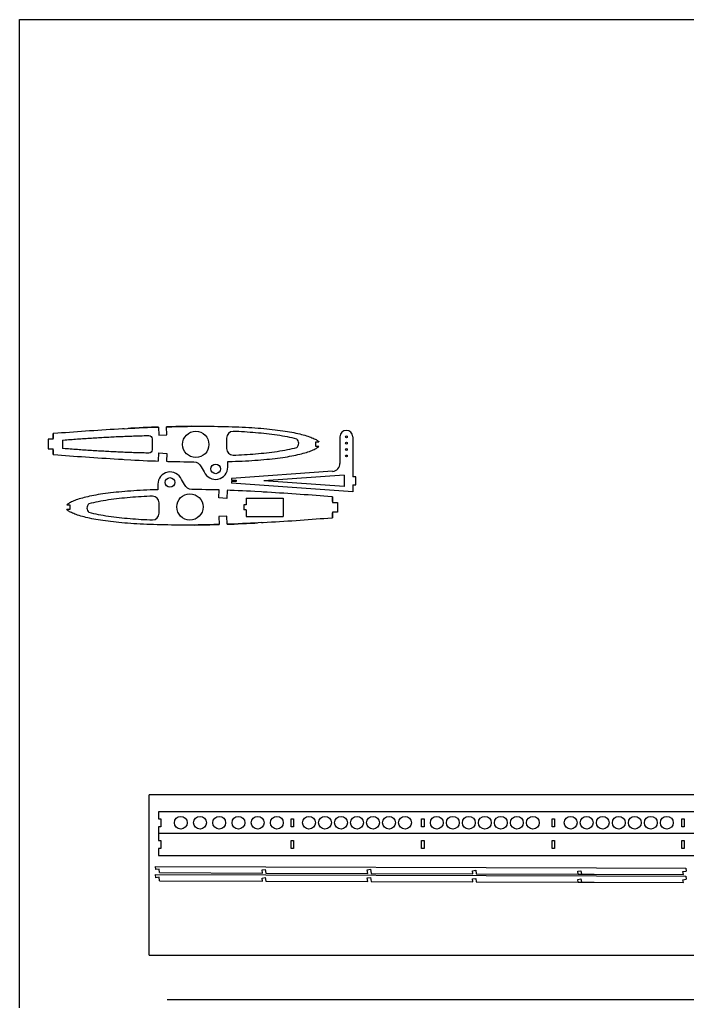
# Model space of a CAD drawing. Header units: inches. Extents: x 14 to 1585, y 4 to 1231.
# Drawn here: x 14 to 431, y 618 to 1231 of the extents above; entities that cross this region are included whole.
import ezdxf

# ---------------------------------------------------------------- set-up
doc = ezdxf.new("R2010")
doc.units = ezdxf.units.IN
doc.header["$MEASUREMENT"] = 0
doc.layers.add('7', color=1, linetype='Continuous')
doc.layers.add('LAYER01', color=7, linetype='Continuous')

msp = doc.modelspace()

# ---------------------------------------------------------------- linework, layer by layer
for p, q in [((95.31, 646.94), (95.34, 746.94)), ((1095.31, 746.94), (95.34, 746.94)), ((793.64, 736.37), (101.21, 736.37)), ((101.21, 736.37), (101.21, 732.07)), ((101.21, 732.07), (102.71, 732.07)), ((102.71, 732.07), (102.71, 727.07)), ((183.93, 729.57), (183.93, 732.07)), ((183.93, 732.07), (185.43, 732.07)), ((183.93, 727.07), (183.93, 729.57)), ((185.43, 732.07), (185.43, 727.07)), ((265.43, 729.57), (265.43, 732.07)), ((265.43, 732.07), (266.93, 732.07)), ((265.43, 727.07), (265.43, 729.57)), ((266.93, 732.07), (266.93, 727.07)), ((346.93, 729.57), (346.93, 732.07)), ((346.93, 732.07), (348.43, 732.07)), ((346.93, 727.07), (346.93, 729.57)), ((348.43, 732.07), (348.43, 727.07)), ((427.91, 729.57), (427.91, 732.07)), ((427.91, 732.07), (429.41, 732.07)), ((427.91, 727.07), (427.91, 729.57)), ((429.41, 732.07), (429.41, 727.07)), ((101.21, 727.07), (101.21, 722.77)), ((102.71, 727.07), (101.21, 727.07)), ((185.43, 727.07), (183.93, 727.07)), ((266.93, 727.07), (265.43, 727.07)), ((348.43, 727.07), (346.93, 727.07)), ((429.41, 727.07), (427.91, 727.07)), ((793.64, 722.77), (101.21, 722.77)), ((101.21, 722.77), (101.21, 718.47)), ((101.21, 718.47), (102.71, 718.47)), ((102.71, 718.47), (102.71, 713.47)), ((183.93, 715.97), (183.93, 718.47)), ((183.93, 718.47), (185.43, 718.47)), ((185.43, 718.47), (185.43, 713.47)), ((265.43, 715.97), (265.43, 718.47)), ((265.43, 718.47), (266.93, 718.47)), ((266.93, 718.47), (266.93, 713.47)), ((346.93, 715.97), (346.93, 718.47)), ((346.93, 718.47), (348.43, 718.47)), ((348.43, 718.47), (348.43, 713.47)), ((427.91, 715.97), (427.91, 718.47)), ((427.91, 718.47), (429.41, 718.47)), ((429.41, 718.47), (429.41, 713.47)), ((101.21, 713.47), (101.21, 709.17)), ((102.71, 713.47), (101.21, 713.47)), ((183.93, 713.47), (183.93, 715.97)), ((185.43, 713.47), (183.93, 713.47)), ((265.43, 713.47), (265.43, 715.97)), ((266.93, 713.47), (265.43, 713.47)), ((346.93, 713.47), (346.93, 715.97)), ((348.43, 713.47), (346.93, 713.47)), ((427.91, 713.47), (427.91, 715.97)), ((429.41, 713.47), (427.91, 713.47)), ((101.21, 709.17), (793.64, 709.17)), ((99.21, 702.36), (374.62, 701.46)), ((99.21, 697.28), (374.62, 696.38)), ((101.79, 698.42), (166.15, 698.2)), ((101.79, 693.34), (166.15, 693.12)), ((168.17, 698.19), (231.82, 697.97)), ((168.17, 693.11), (231.82, 692.89)), ((233.84, 697.96), (297.49, 697.74)), ((233.84, 692.88), (297.49, 692.66)), ((299.51, 697.73), (363.16, 697.51)), ((299.51, 692.65), (363.16, 692.43)), ((95.31, 646.94), (1095.31, 646.94)), ((1106.62, 618.92), (106.65, 618.92))]:
    msp.add_line(p, q)
at = {"color": 7}
for p, q in [((99.5, 700.32), (99.21, 702.36)), ((101.48, 700.59), (99.5, 700.32)), ((101.79, 698.42), (101.48, 700.59)), ((165.87, 700.15), (167.85, 700.43)), ((166.15, 698.2), (165.87, 700.15)), ((167.85, 700.43), (168.17, 698.19)), ((231.5, 700.22), (233.48, 700.5)), ((231.82, 697.97), (231.5, 700.22)), ((233.48, 700.5), (233.84, 697.96)), ((297.23, 699.59), (299.21, 699.87)), ((297.49, 697.74), (297.23, 699.59)), ((299.21, 699.87), (299.51, 697.73)), ((362.91, 699.3), (364.89, 699.58)), ((363.16, 697.51), (362.91, 699.3)), ((364.89, 699.58), (365.18, 697.51)), ((428.58, 699.08), (430.56, 699.36)), ((428.83, 697.28), (428.58, 699.08)), ((430.29, 701.27), (430.56, 699.36)), ((99.5, 695.24), (99.21, 697.28)), ((101.48, 695.51), (99.5, 695.24)), ((101.79, 693.34), (101.48, 695.51)), ((165.87, 695.07), (167.85, 695.35)), ((166.15, 693.12), (165.87, 695.07)), ((167.85, 695.35), (168.17, 693.11)), ((231.5, 695.14), (233.48, 695.42)), ((231.82, 692.89), (231.5, 695.14)), ((233.48, 695.42), (233.84, 692.88)), ((297.23, 694.51), (299.21, 694.79)), ((297.49, 692.66), (297.23, 694.51)), ((299.21, 694.79), (299.51, 692.65)), ((362.91, 694.22), (364.89, 694.5)), ((363.16, 692.43), (362.91, 694.22)), ((364.89, 694.5), (365.18, 692.43)), ((428.58, 694), (430.56, 694.28)), ((428.83, 692.2), (428.58, 694)), ((430.29, 696.19), (430.56, 694.28))]:
    msp.add_line(p, q, dxfattribs=at)
at = {"color": 3}
msp.add_lwpolyline([(14.46, 1230.98), (1584.87, 1230.98), (1584.87, 4.11), (14.46, 4.11)], close=True, dxfattribs=at)
for centre in [(115.07, 729.57), (127.07, 729.57), (127.07, 729.57), (139.07, 729.57), (151.07, 729.57), (163.07, 729.57), (175.07, 729.57), (195.09, 729.57), (205.09, 729.57), (215.09, 729.57), (225.09, 729.57), (235.09, 729.57), (245.09, 729.57), (255.09, 729.57), (274.89, 729.57), (284.89, 729.57), (294.89, 729.57), (304.89, 729.57), (314.89, 729.57), (324.89, 729.57), (334.89, 729.57), (358.5, 729.57), (368.5, 729.57), (378.5, 729.57), (388.5, 729.57), (398.5, 729.57), (408.5, 729.57), (418.5, 729.57)]:
    msp.add_circle(centre, 4)
at = {"layer": '7'}
for p, q in [((35.36, 969.01), (32.36, 969.01)), ((32.36, 969.01), (32.36, 963.01)), ((35.36, 972.53), (35.36, 969.53)), ((35.36, 969.01), (35.36, 972.49)), ((41.14, 968.51), (41.14, 963.21)), ((214.43, 970.56), (214.43, 953.96)), ((32.36, 963.01), (35.36, 963.01)), ((35.36, 959.48), (35.36, 963.01)), ((35.36, 962.48), (35.36, 959.48)), ((101.12, 955.49), (101.12, 955.44)), ((144.43, 951.59), (144.37, 955.07)), ((209.78, 948.98), (146.64, 944.56)), ((146.64, 944.56), (146.64, 944.06)), ((146.64, 944.06), (146.64, 943.56)), ((217.02, 946.56), (166.97, 943.06)), ((217.02, 946.56), (217.02, 939.56)), ((100.75, 940.94), (100.8, 937.47)), ((146.64, 943.56), (149.64, 943.56)), ((149.64, 942.56), (146.64, 942.56)), ((146.64, 942.56), (146.64, 942.06)), ((146.64, 942.06), (146.64, 941.56)), ((222.43, 936.26), (146.64, 941.56)), ((149.64, 943.56), (149.64, 942.56)), ((217.02, 939.56), (166.97, 943.06)), ((144.06, 937.05), (144.06, 937.1)), ((155.93, 932.28), (155.93, 928.03)), ((155.93, 932.28), (178.93, 932.28)), ((178.93, 932.28), (178.93, 920.78)), ((209.82, 930.06), (209.82, 933.05)), ((209.82, 933.05), (209.82, 929.53)), ((155.93, 928.03), (154.43, 928.03)), ((154.43, 928.03), (154.43, 925.03)), ((209.82, 929.53), (212.82, 929.53)), ((212.82, 929.53), (212.82, 923.53)), ((155.93, 925.03), (154.43, 925.03)), ((155.93, 925.03), (155.93, 920.78)), ((155.93, 920.78), (178.93, 920.78)), ((212.82, 923.53), (209.82, 923.53)), ((209.82, 923.53), (209.82, 920.04)), ((209.82, 920.01), (209.82, 923.01))]:
    msp.add_line(p, q, dxfattribs=at)
at = {"layer": '7', "linetype": 'Continuous'}
for p, q in [((222.43, 970.56), (222.43, 945.56)), ((224.43, 945.56), (222.43, 945.56)), ((224.43, 940.56), (224.43, 945.56)), ((222.43, 940.56), (224.43, 940.56)), ((222.43, 940.56), (222.43, 936.26))]:
    msp.add_line(p, q, dxfattribs=at)
for points in [[(79.74, 975.52), (78.73, 975.47), (76.14, 975.32), (73.56, 975.17), (70.98, 975.02), (68.41, 974.86), (65.83, 974.7), (63.27, 974.53), (60.72, 974.36), (58.16, 974.19), (55.64, 974.02), (53.11, 973.84), (50.59, 973.66), (48.1, 973.48), (45.62, 973.29), (43.14, 973.1), (40.7, 972.91), (38.27, 972.72), (35.83, 972.53), (35.36, 972.49)], [(79.74, 975.52), (83.9, 975.88), (86.48, 976.01), (89.06, 976.13), (91.64, 976.24), (94.21, 976.35), (96.77, 976.45), (99.32, 976.54), (101.12, 976.6)], [(101.12, 976.6), (99.32, 976.54), (96.77, 976.45), (94.21, 976.34), (91.64, 976.24), (89.06, 976.12), (86.48, 976.01), (83.9, 975.88), (82.14, 975.79)], [(101.12, 976.54), (101.39, 971.5), (106.39, 971.77), (106.11, 976.76)], [(121.81, 977.08), (121.77, 977.08), (119.34, 977.05), (116.91, 977.01), (114.42, 976.96), (111.94, 976.91), (109.45, 976.85), (106.93, 976.78), (106.12, 976.76)], [(106.38, 976.77), (106.93, 976.79), (109.45, 976.85), (111.94, 976.91), (114.42, 976.97), (116.91, 977.01), (119.34, 977.05), (121.77, 977.08), (124.21, 977.1), (126.58, 977.11), (128.96, 977.11), (131.33, 977.11), (133.64, 977.1), (135.94, 977.08), (138.25, 977.05), (140.47, 977.01), (142.7, 976.96), (144.93, 976.9), (147.07, 976.83), (149.21, 976.76), (151.35, 976.67), (153.39, 976.58), (155.44, 976.48), (157.48, 976.36), (159.42, 976.24), (161.36, 976.11), (163.3, 975.97), (165.13, 975.82), (166.96, 975.67), (168.79, 975.5), (170.5, 975.32), (172.21, 975.14), (173.92, 974.94), (175.51, 974.75), (177.1, 974.54), (178.68, 974.32), (180.14, 974.1), (181.59, 973.87), (183.04, 973.62), (184.36, 973.38), (185.68, 973.12), (186.99, 972.85), (188.17, 972.6), (189.35, 972.32), (190.52, 972.03), (191.55, 971.76), (192.58, 971.47), (193.6, 971.16), (194.48, 970.88), (195.36, 970.58), (196.23, 970.25), (196.96, 969.96), (197.68, 969.65), (198.39, 969.33), (198.97, 969.04), (199.53, 968.75), (200.09, 968.42), (200.51, 968.15), (200.92, 967.85), (201.3, 967.53), (201.35, 967.49)], [(187.44, 969.14), (186.06, 969.48), (184.61, 969.82), (183.14, 970.14), (181.61, 970.44), (180.07, 970.73), (178.49, 971.01), (176.9, 971.27), (175.28, 971.51), (173.64, 971.74), (171.98, 971.96), (170.32, 972.17), (168.63, 972.36), (166.93, 972.55), (165.22, 972.72), (163.5, 972.88), (161.78, 973.03), (160.04, 973.17), (158.29, 973.3), (156.54, 973.42), (154.78, 973.53), (153, 973.64), (151.23, 973.74), (149.45, 973.82), (147.82, 973.9)], [(144.37, 955.07), (144.93, 955.08), (147.07, 955.15), (149.21, 955.22), (151.35, 955.31), (153.39, 955.4), (155.44, 955.5), (157.48, 955.62), (159.42, 955.74), (161.36, 955.87), (163.3, 956.01), (165.13, 956.15), (166.96, 956.31), (168.79, 956.48), (170.5, 956.65), (172.21, 956.84), (173.92, 957.03), (175.51, 957.23), (177.1, 957.44), (178.68, 957.66), (180.14, 957.88), (181.59, 958.11), (183.04, 958.36), (184.36, 958.6), (185.68, 958.85), (186.99, 959.12), (188.17, 959.38), (189.35, 959.66), (190.52, 959.95), (191.55, 960.22), (192.58, 960.51), (193.6, 960.81), (194.48, 961.1), (195.36, 961.4), (196.23, 961.72), (196.96, 962.02), (197.68, 962.33), (198.39, 962.65), (198.97, 962.93), (199.53, 963.23), (200.09, 963.56), (200.51, 963.83), (200.92, 964.13), (201.3, 964.45), (201.32, 964.47)], [(147.82, 959.05), (149.45, 959.13), (151.23, 959.21), (153, 959.31), (154.78, 959.42), (156.54, 959.53), (158.29, 959.65), (160.04, 959.78), (161.78, 959.92), (163.5, 960.07), (165.22, 960.23), (166.93, 960.4), (168.63, 960.59), (170.32, 960.78), (171.98, 960.98), (173.64, 961.2), (175.28, 961.44), (176.9, 961.68), (178.49, 961.94), (180.07, 962.22), (181.61, 962.51), (183.14, 962.81), (184.61, 963.13), (186.06, 963.46), (187.44, 963.81)], [(201.32, 964.47), (199.28, 964.49), (199.28, 967.49), (201.34, 967.49)], [(35.36, 959.48), (35.83, 959.44), (38.27, 959.25), (40.7, 959.06), (43.14, 958.87), (45.62, 958.68), (48.1, 958.5), (50.59, 958.32), (53.11, 958.14), (55.64, 957.96), (58.16, 957.78), (60.72, 957.61), (63.27, 957.44), (65.83, 957.27), (68.41, 957.11), (70.98, 956.96), (73.56, 956.8), (76.14, 956.65), (78.73, 956.51), (79.74, 956.45)], [(79.74, 956.45), (83.9, 956.1), (86.48, 955.97), (89.06, 955.85), (91.64, 955.74), (94.21, 955.63), (96.77, 955.53), (99.32, 955.44), (101.12, 955.38)], [(101.12, 955.49), (101.12, 955.49), (101.39, 960.48), (106.38, 960.21), (106.11, 955.22)], [(106.11, 955.22), (106.93, 955.19), (109.45, 955.13), (111.94, 955.07), (114.42, 955.01), (116.91, 954.97), (119.34, 954.93), (121.77, 954.9), (123.21, 954.89)], [(100.8, 937.47), (100.25, 937.46), (98.11, 937.39), (95.97, 937.32), (93.83, 937.23), (91.78, 937.14), (89.74, 937.03), (87.7, 936.92), (85.75, 936.8), (83.81, 936.67), (81.87, 936.53), (80.04, 936.38), (78.21, 936.22), (76.39, 936.05), (74.67, 935.88), (72.96, 935.7), (71.25, 935.5), (69.66, 935.31), (68.08, 935.1), (66.49, 934.87), (65.04, 934.66), (63.58, 934.42), (62.13, 934.17), (60.81, 933.94), (59.5, 933.68), (58.18, 933.41), (57, 933.15), (55.83, 932.88), (54.66, 932.59), (53.63, 932.32), (52.6, 932.03), (51.57, 931.72), (50.69, 931.44), (49.81, 931.14), (48.95, 930.81), (48.22, 930.52), (47.49, 930.21), (46.78, 929.88), (46.21, 929.6), (45.64, 929.3), (45.09, 928.98), (44.67, 928.7), (44.26, 928.41), (43.87, 928.09), (43.85, 928.07)], [(97.36, 933.49), (95.72, 933.41), (93.94, 933.32), (92.17, 933.23), (90.4, 933.12), (88.64, 933.01), (86.89, 932.89), (85.14, 932.76), (83.4, 932.62), (81.67, 932.47), (79.95, 932.31), (78.24, 932.13), (76.54, 931.95), (74.85, 931.76), (73.19, 931.55), (71.53, 931.33), (69.9, 931.1), (68.27, 930.85), (66.69, 930.6), (65.11, 930.32), (63.56, 930.03), (62.04, 929.73), (60.57, 929.41), (59.11, 929.07), (57.73, 928.73)], [(139.06, 937.32), (138.25, 937.34), (135.72, 937.41), (133.24, 937.47), (130.75, 937.52), (128.27, 937.57), (125.83, 937.6), (123.4, 937.63), (121.96, 937.65)], [(144.06, 937.05), (144.06, 937.05), (143.79, 932.06), (138.79, 932.33), (139.06, 937.32)], [(165.44, 936.09), (161.28, 936.44), (158.69, 936.56), (156.12, 936.68), (153.54, 936.8), (150.96, 936.9), (148.41, 937), (145.85, 937.1), (144.06, 937.16)], [(209.82, 933.05), (209.34, 933.09), (206.91, 933.29), (204.47, 933.48), (202.04, 933.66), (199.56, 933.85), (197.07, 934.04), (194.59, 934.22), (192.06, 934.4), (189.54, 934.58), (187.01, 934.75), (184.46, 934.93), (181.9, 935.1), (179.35, 935.26), (176.77, 935.42), (174.19, 935.58), (171.62, 935.73), (169.03, 935.88), (166.45, 936.03), (165.44, 936.09)], [(43.85, 928.07), (45.9, 928.05), (45.9, 925.05), (43.83, 925.05)], [(138.8, 915.77), (138.25, 915.75), (135.72, 915.68), (133.24, 915.62), (130.75, 915.57), (128.27, 915.53), (125.83, 915.49), (123.4, 915.46), (120.97, 915.44), (118.59, 915.43), (116.22, 915.42), (113.84, 915.43), (111.54, 915.44), (109.23, 915.46), (106.93, 915.49), (104.7, 915.53), (102.47, 915.58), (100.25, 915.64), (98.11, 915.7), (95.97, 915.78), (93.83, 915.86), (91.78, 915.96), (89.74, 916.06), (87.7, 916.17), (85.75, 916.29), (83.81, 916.42), (81.87, 916.57), (80.04, 916.71), (78.21, 916.87), (76.39, 917.04), (74.67, 917.21), (72.96, 917.39), (71.25, 917.59), (69.66, 917.79), (68.08, 918), (66.49, 918.22), (65.04, 918.44), (63.58, 918.67), (62.13, 918.92), (60.81, 919.16), (59.5, 919.41), (58.18, 919.68), (57, 919.94), (55.83, 920.21), (54.66, 920.5), (53.63, 920.78), (52.6, 921.06), (51.57, 921.37), (50.69, 921.66), (49.81, 921.96), (48.95, 922.28), (48.22, 922.57), (47.49, 922.88), (46.78, 923.21), (46.21, 923.49), (45.64, 923.79), (45.09, 924.11), (44.67, 924.39), (44.26, 924.69), (43.87, 925.01), (43.83, 925.05)], [(57.73, 923.4), (59.11, 923.05), (60.57, 922.72), (62.04, 922.4), (63.56, 922.09), (65.11, 921.8), (66.69, 921.53), (68.27, 921.27), (69.9, 921.02), (71.53, 920.79), (73.19, 920.57), (74.85, 920.37), (76.54, 920.17), (78.24, 919.99), (79.95, 919.82), (81.67, 919.66), (83.4, 919.51), (85.14, 919.37), (86.89, 919.24), (88.64, 919.11), (90.4, 919), (92.17, 918.9), (93.94, 918.8), (95.72, 918.71), (97.36, 918.64)], [(144.05, 915.99), (143.78, 921.04), (138.79, 920.77), (139.06, 915.77)], [(165.44, 917.01), (166.45, 917.07), (169.03, 917.22), (171.62, 917.37), (174.19, 917.52), (176.77, 917.68), (179.35, 917.84), (181.9, 918), (184.46, 918.17), (187.01, 918.35), (189.54, 918.52), (192.06, 918.7), (194.59, 918.88), (197.07, 919.06), (199.56, 919.25), (202.04, 919.44), (204.47, 919.62), (206.91, 919.81), (209.34, 920.01), (209.82, 920.04)], [(123.37, 915.46), (123.4, 915.46), (125.83, 915.49), (128.27, 915.53), (130.75, 915.57), (133.24, 915.62), (135.72, 915.68), (138.25, 915.75), (139.06, 915.78)], [(165.44, 917.01), (161.28, 916.65), (158.69, 916.53), (156.12, 916.41), (153.54, 916.3), (150.96, 916.19), (148.41, 916.09), (145.85, 915.99), (144.06, 915.93)], [(144.06, 915.93), (145.85, 916), (148.41, 916.09), (150.96, 916.19), (153.54, 916.3), (156.12, 916.41), (158.69, 916.53), (161.28, 916.65), (163.04, 916.74)]]:
    msp.add_lwpolyline(points, dxfattribs=at)
for points in [[(41.14, 968.46), (41.69, 968.51), (42.79, 968.59), (43.89, 968.68), (44.99, 968.76), (46.09, 968.84), (47.19, 968.92), (48.29, 969), (49.39, 969.08), (50.49, 969.16), (51.59, 969.24), (52.69, 969.32), (53.78, 969.39), (54.88, 969.47), (55.98, 969.54), (57.08, 969.62), (58.18, 969.69), (59.28, 969.76), (60.37, 969.83), (61.47, 969.9), (62.57, 969.97), (63.67, 970.03), (64.76, 970.1), (65.86, 970.16), (66.96, 970.22), (68.05, 970.28), (69.15, 970.34), (70.24, 970.4), (71.34, 970.46), (72.44, 970.51), (73.53, 970.57), (74.63, 970.62), (75.72, 970.67), (76.82, 970.72), (77.91, 970.77), (79.01, 970.82), (80.1, 970.86), (81.19, 970.91), (82.29, 970.95), (83.38, 970.99), (84.47, 971.03), (85.56, 971.06), (86.66, 971.1), (87.75, 971.13), (88.84, 971.16), (89.93, 971.19), (91.02, 971.22), (92.11, 971.25), (93.2, 971.27), (94.29, 971.29), (95.14, 971.31, -0.419355), (97.18, 969.31), (97.18, 962.41, -0.414214), (95.18, 960.41), (93.2, 960.41), (92.11, 960.43), (91.02, 960.46), (89.93, 960.48), (88.84, 960.51), (87.75, 960.55), (86.66, 960.58), (85.56, 960.61), (84.47, 960.65), (83.38, 960.69), (82.29, 960.73), (81.19, 960.77), (80.1, 960.82), (79.01, 960.86), (77.91, 960.91), (76.82, 960.96), (75.72, 961.01), (74.63, 961.06), (73.53, 961.11), (72.44, 961.16), (71.34, 961.22), (70.24, 961.28), (69.15, 961.33), (68.05, 961.39), (66.96, 961.46), (65.86, 961.52), (64.76, 961.58), (63.67, 961.65), (62.57, 961.71), (61.47, 961.78), (60.37, 961.85), (59.28, 961.92), (58.18, 961.99), (57.08, 962.06), (55.98, 962.13), (54.88, 962.21), (53.78, 962.28), (52.69, 962.36), (51.59, 962.44), (50.49, 962.51), (49.39, 962.59), (48.29, 962.67), (47.19, 962.75), (46.09, 962.83), (44.99, 962.92), (43.89, 963), (42.79, 963.08), (41.69, 963.17), (41.14, 963.21)], [(147.82, 973.9, 0.409078), (143.66, 969.67), (143.66, 963.28, 0.409078), (147.82, 959.05)], [(123.2, 954.89, -0.296999), (127.73, 951.84), (129.72, 948.61)], [(121.97, 937.65, -0.296999), (117.45, 940.7), (115.46, 943.93)], [(97.36, 918.64, 0.409078), (101.52, 922.87), (101.52, 929.25, 0.409078), (97.36, 933.49)]]:
    msp.add_lwpolyline(points, format="xyb", dxfattribs=at)
at = {"layer": '7'}
for centre, radius in [((124.41, 965.81), 8.22), ((218.43, 970.56), 0.6), ((218.43, 966.56), 0.6), ((218.43, 962.56), 0.6), ((218.43, 958.56), 0.6), ((136.86, 950.5), 3), ((108.32, 942.03), 3), ((120.77, 926.73), 8.22)]:
    msp.add_circle(centre, radius, dxfattribs=at)
for centre, radius, start, end in [((218.43, 970.56), 4, 359.99684, 179.99684), ((185.21, 966.47), 3.48, 309.95246, 50.04754), ((136.77, 951.61), 7.66, 203.06424, 359.87258), ((209.43, 953.96), 5, 273.99684, 359.99684), ((108.41, 940.93), 7.66, 23.06424, 179.87258), ((59.96, 926.06), 3.48, 129.95246, 230.04754)]:
    msp.add_arc(centre, radius, start, end, dxfattribs=at)
at = {"layer": 'LAYER01'}
for p, q in [((374.62, 701.46), (430.29, 701.27)), ((363.16, 697.51), (373.16, 697.48)), ((373.16, 697.48), (428.83, 697.28)), ((374.62, 696.38), (430.29, 696.19)), ((363.16, 692.43), (373.16, 692.4)), ((373.16, 692.4), (428.83, 692.2))]:
    msp.add_line(p, q, dxfattribs=at)

doc.saveas('drawing.dxf')
